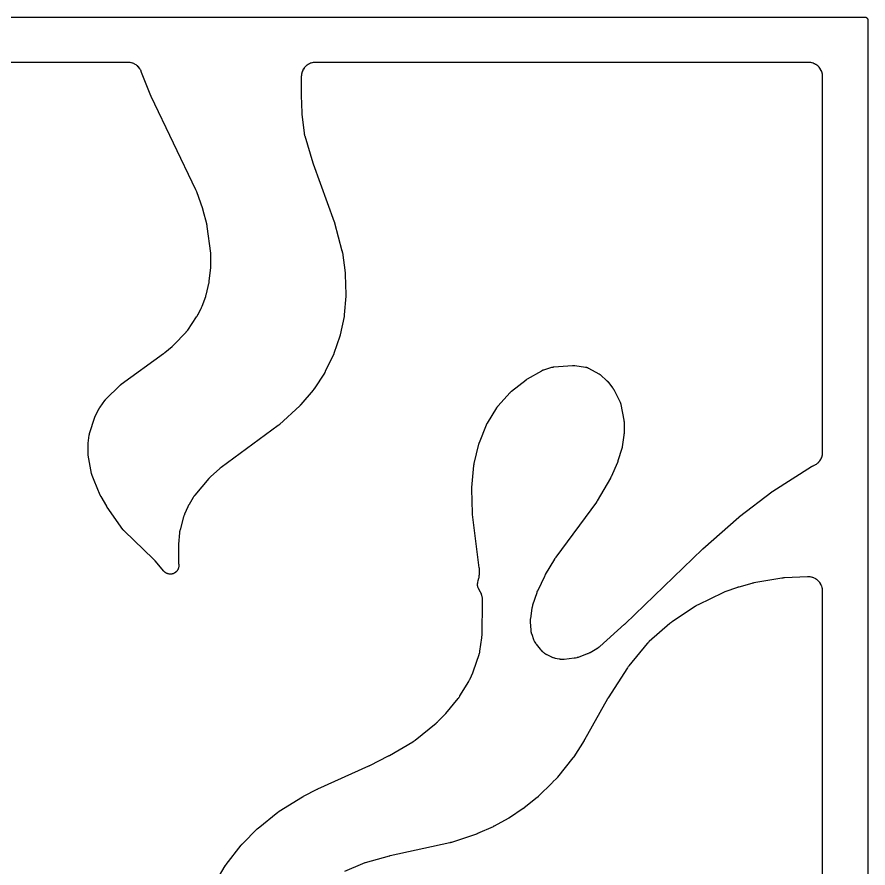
# Model space of a CAD drawing. Header units: millimetres. Extents: x 0 to 300, y 0 to 300.
# Drawn here: x 150 to 300, y 150 to 300.1 of the extents above; entities that cross this region are included whole.
import ezdxf

# ---------------------------------------------------------------- set-up
doc = ezdxf.new("R2010")
doc.units = ezdxf.units.MM
doc.layers.add('CUT', color=7, linetype='CONTINUOUS')

msp = doc.modelspace()

# ---------------------------------------------------------------- linework, layer by layer
at = {"layer": 'CUT'}
for points in [[(2.5557, 300.0625), (153.037, 300.0625), (167.6076, 300.0625), (298.4995, 300.0625), (298.5289, 300.0625), (299.4142, 300.0625), (299.4877, 300.0589), (299.5458, 300.0503), (299.6029, 300.036), (299.6583, 300.0162), (299.7114, 299.991), (299.7619, 299.9608), (299.8091, 299.9257), (299.8527, 299.8863), (299.8922, 299.8427), (299.9272, 299.7954), (299.9574, 299.745), (299.9826, 299.6918), (300.0024, 299.6365), (300.0167, 299.5794), (300.0253, 299.5212), (300.0289, 299.4478), (300.0289, 298.5625), (300.0289, 1.4375)], [(185.0721, 147.6507), (186.6979, 150.3623), (186.7049, 150.3737), (186.7213, 150.4002), (186.7285, 150.4116), (186.7372, 150.4251), (186.7444, 150.4363), (186.7616, 150.4622), (186.769, 150.4732), (186.7776, 150.4859), (186.7852, 150.4968), (186.8032, 150.5222), (186.8109, 150.5331), (186.8205, 150.5462), (186.8284, 150.5569), (186.8471, 150.5818), (186.8552, 150.5924), (189.5183, 154.0332), (189.5271, 154.0444), (189.5479, 154.0704), (189.5568, 154.0814), (189.5679, 154.0948), (189.5771, 154.1057), (189.5986, 154.131), (189.6079, 154.1418), (189.6187, 154.154), (189.6282, 154.1646), (189.6506, 154.1892), (189.6602, 154.1997), (189.6721, 154.2124), (189.6819, 154.2227), (189.7051, 154.2465), (189.715, 154.2567), (192.3349, 156.8773), (192.3435, 156.8859), (192.3638, 156.9056), (192.3726, 156.914), (192.3833, 156.9242), (192.3922, 156.9325), (192.413, 156.9517), (192.422, 156.9598), (192.4323, 156.9692), (192.4414, 156.9772), (192.4627, 156.9958), (192.4719, 157.0038), (192.4832, 157.0134), (192.4925, 157.0211), (192.5143, 157.0392), (192.5237, 157.0469), (195.978, 159.8272), (195.989, 159.8359), (196.0147, 159.8559), (196.0257, 159.8644), (196.0393, 159.8747), (196.0505, 159.883), (196.0768, 159.9022), (196.0882, 159.9104), (196.1013, 159.9196), (196.1127, 159.9276), (196.1396, 159.946), (196.1512, 159.9538), (196.1654, 159.9632), (196.1771, 159.9708), (196.2045, 159.9883), (196.2163, 159.9958), (200.3486, 162.5499), (200.3543, 162.5534), (200.3675, 162.5615), (200.3732, 162.5649), (200.3869, 162.5731), (200.3939, 162.5772), (200.4104, 162.5869), (200.4175, 162.591), (200.4256, 162.5957), (200.4328, 162.5997), (200.4494, 162.6091), (200.4566, 162.613), (200.4603, 162.6151), (200.4688, 162.6197), (200.4887, 162.6303), (200.4973, 162.6349), (202.9218, 163.9001), (202.9264, 163.9025), (202.9373, 163.9081), (202.9419, 163.9104), (202.9529, 163.916), (202.9586, 163.9189), (202.9719, 163.9255), (202.9776, 163.9283), (202.9842, 163.9316), (202.99, 163.9343), (203.0034, 163.9408), (203.0085, 163.9432), (203.0194, 163.9483), (203.035, 163.9555), (203.0419, 163.9587), (212.0376, 168.0206), (212.0435, 168.0233), (212.0844, 168.0423), (212.0907, 168.0453), (212.1415, 168.0696), (212.1476, 168.0726), (212.1875, 168.0923), (212.1941, 168.0955), (215.4632, 169.7565), (215.4701, 169.76), (215.5175, 169.7849), (215.5248, 169.7888), (215.5835, 169.8206), (215.5906, 169.8245), (215.6367, 169.8503), (215.6442, 169.8546), (219.7513, 172.2313), (219.761, 172.2371), (219.8282, 172.2777), (219.8382, 172.2839), (219.8818, 172.3113), (219.9025, 172.325), (220.0299, 172.413), (220.0493, 172.4269), (220.0824, 172.4518), (220.0913, 172.4586), (220.1525, 172.5064), (220.1624, 172.5143), (223.8947, 175.5567), (223.9065, 175.5665), (223.9818, 175.6312), (223.9933, 175.6413), (224.0859, 175.725), (224.0971, 175.7354), (224.1691, 175.8038), (224.18, 175.8145), (225.3611, 176.9967), (225.3713, 177.0072), (225.4366, 177.0758), (225.4465, 177.0865), (225.5264, 177.1746), (225.5361, 177.1856), (225.598, 177.2573), (225.6074, 177.2685), (227.768, 179.8984), (227.7813, 179.9153), (227.866, 180.0263), (227.8788, 180.0436), (227.98, 180.1865), (227.9921, 180.2043), (228.0686, 180.321), (228.0801, 180.3392), (229.6383, 182.9126), (229.6479, 182.9291), (229.7089, 183.0374), (229.718, 183.0542), (229.7901, 183.1925), (229.7987, 183.2096), (229.8526, 183.3216), (229.8606, 183.3389), (230.3463, 184.4355), (230.3516, 184.4477), (230.3846, 184.527), (230.3896, 184.5392), (230.4289, 184.6397), (230.4335, 184.652), (230.4631, 184.7327), (230.4675, 184.7452), (231.4627, 187.662), (231.467, 187.6752), (231.4941, 187.7608), (231.4981, 187.774), (231.5131, 187.8259), (231.5202, 187.8526), (231.5623, 188.0271), (231.5682, 188.0541), (231.5784, 188.1071), (231.5809, 188.1207), (231.5959, 188.2092), (231.598, 188.2229), (231.9381, 190.5587), (231.9406, 190.5777), (231.9546, 190.7014), (231.9564, 190.7204), (231.969, 190.8762), (231.9702, 190.8953), (231.9763, 191.0196), (231.9769, 191.0388), (232.0784, 197.0667), (232.0785, 197.0839), (232.0772, 197.1958), (232.0767, 197.213), (232.074, 197.2801), (232.0716, 197.3144), (232.0498, 197.5369), (232.0454, 197.5711), (232.035, 197.6374), (232.0321, 197.6544), (232.0116, 197.7643), (232.0083, 197.7812), (231.9888, 197.8712), (231.9857, 197.8848), (231.9647, 197.9724), (231.9613, 197.9858), (231.9474, 198.0382), (231.9397, 198.0648), (231.8863, 198.2343), (231.8672, 198.2863), (231.7984, 198.4502), (231.7871, 198.4755), (231.7639, 198.5244), (231.7578, 198.5368), (231.7172, 198.6173), (231.7108, 198.6296), (231.375, 199.2592), (231.3541, 199.3011), (231.3177, 199.3789), (231.2824, 199.4657), (231.262, 199.5246), (231.2359, 199.6146), (231.2217, 199.6753), (231.2052, 199.7675), (231.1974, 199.8294), (231.1905, 199.9228), (231.1892, 199.9852), (231.1921, 200.0788), (231.1973, 200.141), (231.2099, 200.2338), (231.2259, 200.3182), (231.2358, 200.364), (231.3213, 200.7145), (231.419, 201.1153), (231.4226, 201.131), (231.4446, 201.233), (231.4478, 201.2487), (231.4593, 201.3103), (231.4644, 201.342), (231.4919, 201.5487), (231.4953, 201.5807), (231.5002, 201.6431), (231.5012, 201.6591), (231.5066, 201.7633), (231.5073, 201.7794), (231.5237, 202.4335), (231.5239, 202.4442), (231.5244, 202.519), (231.5244, 202.5302), (231.5238, 202.5793), (231.5231, 202.6029), (231.5156, 202.75), (231.514, 202.7727), (231.5105, 202.812), (231.5095, 202.8227), (231.5016, 202.8962), (231.5002, 202.9082), (230.2987, 212.3523), (230.2973, 212.3637), (230.2943, 212.3904), (230.293, 212.4018), (230.2916, 212.4157), (230.2905, 212.4272), (230.2882, 212.4539), (230.2872, 212.4653), (230.2862, 212.4786), (230.2854, 212.49), (230.2837, 212.5168), (230.2831, 212.5283), (230.2824, 212.5423), (230.2819, 212.5538), (230.2809, 212.5806), (230.2805, 212.5921), (230.1774, 216.8231), (230.1771, 216.8362), (230.1768, 216.867), (230.1768, 216.8802), (230.1769, 216.8962), (230.177, 216.9094), (230.1776, 216.9402), (230.178, 216.9533), (230.1785, 216.9685), (230.1791, 216.9816), (230.1806, 217.0123), (230.1813, 217.0255), (230.1823, 217.0416), (230.1832, 217.0547), (230.1856, 217.0854), (230.1868, 217.0985), (230.5501, 221.0043), (230.5518, 221.0204), (230.5559, 221.0578), (230.5578, 221.0739), (230.5604, 221.0934), (230.5626, 221.1094), (230.5681, 221.1467), (230.5706, 221.1627), (230.5736, 221.1809), (230.5764, 221.1968), (230.5833, 221.2339), (230.5863, 221.2498), (230.5903, 221.2691), (230.5936, 221.2849), (230.6018, 221.3217), (230.6054, 221.3374), (231.4223, 224.7284), (231.4262, 224.7444), (231.4359, 224.7814), (231.4402, 224.7972), (231.4455, 224.8165), (231.4501, 224.8323), (231.4611, 224.8689), (231.4659, 224.8846), (231.4717, 224.9025), (231.4768, 224.9181), (231.4891, 224.9543), (231.4945, 224.9698), (231.5013, 224.9886), (231.507, 225.004), (231.5206, 225.0398), (231.5266, 225.055), (232.7777, 228.1674), (232.7812, 228.1761), (232.7868, 228.1896), (232.7964, 228.2118), (232.8096, 228.2414), (232.8217, 228.2674), (232.8316, 228.288), (232.8374, 228.2997), (232.8396, 228.304), (232.8527, 228.3291), (232.8827, 228.3843), (232.9013, 228.417), (232.9079, 228.4279), (232.9128, 228.436), (234.5867, 231.1684), (234.5921, 231.177), (234.6004, 231.1903), (234.6145, 231.212), (234.6338, 231.2408), (234.6514, 231.2662), (234.6657, 231.286), (234.6739, 231.2973), (234.677, 231.3015), (234.6955, 231.3255), (234.7375, 231.3782), (234.7634, 231.4092), (234.7724, 231.4195), (234.7791, 231.427), (236.9503, 233.8569), (236.9569, 233.8642), (236.9672, 233.8755), (236.9844, 233.8938), (237.0079, 233.9181), (237.0291, 233.9394), (237.0462, 233.9559), (237.0561, 233.9653), (237.0598, 233.9688), (237.0816, 233.9886), (237.1308, 234.0319), (237.1609, 234.0573), (237.1713, 234.0656), (237.179, 234.0717), (239.7681, 236.1094), (239.7734, 236.1136), (239.7859, 236.1233), (239.7882, 236.1251), (239.8129, 236.1434), (239.8629, 236.1792), (239.8802, 236.1913), (239.9048, 236.2072), (239.9709, 236.2482), (239.9996, 236.2653), (242.5001, 237.6918), (242.5106, 237.6977), (242.5249, 237.7056), (242.5678, 237.7279), (242.6402, 237.7629), (242.6725, 237.7778), (242.7054, 237.7913), (242.7804, 237.8205), (242.8258, 237.8368), (242.8413, 237.8419), (242.8528, 237.8456), (244.2686, 238.2894), (244.2806, 238.2931), (244.2967, 238.2979), (244.3451, 238.3108), (244.4262, 238.3302), (244.4622, 238.338), (244.4985, 238.3443), (244.581, 238.3569), (244.6307, 238.363), (244.6475, 238.3646), (244.6599, 238.3657), (247.9032, 238.6303), (247.9161, 238.6313), (247.9336, 238.6324), (247.9853, 238.6344), (248.0717, 238.6352), (248.1099, 238.6348), (248.148, 238.6326), (248.2341, 238.626), (248.2856, 238.6205), (248.3029, 238.6182), (248.3158, 238.6164), (250.2107, 238.3321), (250.2499, 238.3253), (250.3215, 238.3113), (250.3989, 238.2926), (250.4499, 238.2779), (250.5253, 238.2524), (250.5748, 238.2332), (250.6477, 238.2011), (250.7131, 238.1688), (250.7484, 238.1504), (252.5986, 237.1324), (252.6104, 237.1258), (252.6261, 237.1169), (252.672, 237.0889), (252.747, 237.04), (252.7797, 237.0176), (252.8113, 236.9938), (252.8817, 236.9384), (252.9229, 236.9039), (252.9365, 236.8918), (252.9464, 236.8828), (253.9344, 235.9773), (253.9412, 235.9711), (253.9516, 235.9613), (253.9686, 235.9449), (253.9912, 235.9227), (254.0109, 235.9026), (254.0263, 235.8864), (254.0351, 235.8771), (254.0383, 235.8736), (254.0568, 235.8531), (254.0971, 235.8067), (254.1208, 235.7784), (254.1286, 235.7687), (254.1343, 235.7614), (255.0029, 234.6539), (255.0097, 234.6451), (255.0188, 234.6332), (255.0449, 234.5973), (255.0869, 234.5363), (255.105, 234.509), (255.1221, 234.481), (255.1595, 234.4171), (255.1809, 234.3782), (255.1879, 234.3649), (255.1929, 234.355), (256.3139, 232.1354), (256.3186, 232.126), (256.3257, 232.1114), (256.3372, 232.0872), (256.3521, 232.0544), (256.3648, 232.0251), (256.3665, 232.0209), (256.3862, 231.9684), (256.4109, 231.8959), (256.4315, 231.8262), (256.4441, 231.7765), (256.4536, 231.735), (256.4563, 231.7214), (256.4583, 231.7112), (256.9793, 228.9816), (256.9812, 228.9712), (256.9841, 228.955), (256.9885, 228.9282), (256.9938, 228.8921), (256.998, 228.86), (257.0008, 228.8345), (257.0023, 228.8199), (257.0028, 228.8144), (257.0053, 228.7827), (257.0094, 228.7121), (257.0109, 228.6697), (257.0111, 228.6553), (257.0112, 228.6447), (257.0112, 226.6521), (257.0111, 226.6366), (257.0104, 226.6003), (257.01, 226.5847), (257.0094, 226.5658), (257.0087, 226.5503), (257.0068, 226.514), (257.0059, 226.4985), (257.0047, 226.4807), (257.0034, 226.4652), (257.0003, 226.4291), (256.9988, 226.4136), (256.9969, 226.3948), (256.9951, 226.3793), (256.9908, 226.3433), (256.9888, 226.3279), (256.6986, 224.242), (256.6973, 224.2327), (256.6951, 224.2183), (256.6912, 224.1945), (256.6856, 224.1626), (256.6801, 224.1345), (256.6754, 224.1122), (256.6727, 224.0994), (256.6716, 224.0947), (256.665, 224.0673), (256.6492, 224.0065), (256.6391, 223.9703), (256.6354, 223.9581), (256.6326, 223.9491), (255.9471, 221.775), (255.9433, 221.7633), (255.9342, 221.7358), (255.9303, 221.7241), (255.9253, 221.7098), (255.9212, 221.6981), (255.9114, 221.6709), (255.9071, 221.6593), (255.9021, 221.646), (255.8976, 221.6344), (255.887, 221.6075), (255.8824, 221.596), (255.8767, 221.582), (255.872, 221.5706), (255.8607, 221.544), (255.8557, 221.5326), (254.7282, 218.9772), (254.7231, 218.9658), (254.7109, 218.9392), (254.7056, 218.9279), (254.6991, 218.9141), (254.6936, 218.9028), (254.6807, 218.8766), (254.6751, 218.8654), (254.6686, 218.8526), (254.6628, 218.8415), (254.6492, 218.8156), (254.6433, 218.8046), (254.636, 218.7912), (254.6299, 218.7802), (254.6156, 218.7548), (254.6094, 218.7439), (252.2763, 214.7329), (252.2702, 214.7224), (252.2556, 214.6982), (252.2494, 214.6879), (252.2416, 214.6753), (252.2351, 214.665), (252.22, 214.6412), (252.2134, 214.6311), (252.2058, 214.6194), (252.1991, 214.6093), (252.1832, 214.5859), (252.1764, 214.5759), (252.168, 214.5638), (252.161, 214.5539), (252.1445, 214.5309), (252.1374, 214.5211), (244.9758, 204.7898), (244.9673, 204.7778), (244.9125, 204.6995), (244.9043, 204.6874), (244.838, 204.5874), (244.83, 204.575), (244.7792, 204.4942), (244.7715, 204.4816), (243.1377, 201.7338), (243.1308, 201.7219), (243.0868, 201.6439), (243.0802, 201.6318), (243.0272, 201.5326), (243.0209, 201.5204), (242.9805, 201.4404), (242.9744, 201.428), (241.788, 198.9375), (241.7803, 198.9205), (241.7314, 198.809), (241.7241, 198.7917), (241.6671, 198.6499), (241.6604, 198.6324), (241.6186, 198.5181), (241.6124, 198.5004), (240.9032, 196.3576), (240.8993, 196.3456), (240.8751, 196.2669), (240.8715, 196.2548), (240.858, 196.2072), (240.8515, 196.1827), (240.8132, 196.0227), (240.8078, 195.998), (240.7983, 195.9494), (240.796, 195.937), (240.7819, 195.8559), (240.7799, 195.8434), (240.5007, 194.0064), (240.4985, 193.9902), (240.4854, 193.8847), (240.4836, 193.8685), (240.4774, 193.805), (240.4752, 193.7724), (240.4663, 193.5602), (240.4658, 193.5275), (240.4666, 193.4637), (240.4671, 193.4473), (240.4713, 193.3412), (240.4722, 193.3248), (240.5608, 192.0079), (240.5619, 191.9939), (240.5702, 191.9031), (240.5716, 191.8891), (240.5778, 191.8346), (240.5817, 191.8068), (240.6105, 191.6292), (240.622, 191.5743), (240.6673, 191.4001), (240.675, 191.3731), (240.6913, 191.3208), (240.6956, 191.3074), (240.7247, 191.2209), (240.7293, 191.2077), (241.0604, 190.2949), (241.0662, 190.2796), (241.1052, 190.1806), (241.1114, 190.1654), (241.1365, 190.1066), (241.1501, 190.0768), (241.2427, 189.8886), (241.2747, 189.8315), (241.3873, 189.6545), (241.4056, 189.6273), (241.4428, 189.5754), (241.4525, 189.5622), (241.5167, 189.4774), (241.5268, 189.4644), (242.2393, 188.5751), (242.2495, 188.5627), (242.3168, 188.4831), (242.3274, 188.471), (242.3691, 188.4243), (242.3911, 188.4009), (242.5381, 188.253), (242.5614, 188.2309), (242.6078, 188.1889), (242.6199, 188.1783), (242.6991, 188.1105), (242.7115, 188.1002), (242.8129, 188.0179), (242.8255, 188.008), (242.9081, 187.9446), (242.9209, 187.935), (242.9715, 187.8983), (242.9979, 187.8802), (243.1726, 187.7671), (243.1999, 187.7504), (243.2542, 187.7193), (243.2681, 187.7115), (243.3598, 187.6621), (243.374, 187.6547), (244.1093, 187.2833), (244.1216, 187.2773), (244.202, 187.2389), (244.2145, 187.2331), (244.2634, 187.2112), (244.2887, 187.2005), (244.4522, 187.1359), (244.5041, 187.1181), (244.6729, 187.0687), (244.6994, 187.0616), (244.7514, 187.0489), (244.7648, 187.0458), (244.8519, 187.0267), (244.8653, 187.0239), (245.5975, 186.8805), (245.6123, 186.8778), (245.7086, 186.8615), (245.7234, 186.8591), (245.7815, 186.8508), (245.8114, 186.8472), (246.0031, 186.8293), (246.0631, 186.8267), (246.2557, 186.8281), (246.2858, 186.829), (246.3443, 186.8324), (246.3593, 186.8334), (246.4567, 186.8415), (246.4716, 186.8429), (248.2269, 187.0318), (248.2451, 187.0341), (248.3625, 187.0503), (248.3806, 187.0531), (248.4507, 187.065), (248.4865, 187.0722), (248.7172, 187.126), (248.7525, 187.1353), (248.8207, 187.1556), (248.8381, 187.1611), (248.9506, 187.1984), (248.9679, 187.2044), (250.5843, 187.7955), (250.5964, 187.8), (250.6745, 187.8305), (250.6864, 187.8353), (250.7329, 187.8546), (250.7565, 187.865), (250.9083, 187.9358), (250.9315, 187.9472), (250.9762, 187.9705), (250.9875, 187.9765), (251.061, 188.0168), (251.0723, 188.0231), (252.2054, 188.6756), (252.2189, 188.6836), (252.306, 188.7368), (252.3193, 188.7452), (252.3708, 188.7785), (252.3967, 188.7963), (252.5619, 188.916), (252.5869, 188.9351), (252.6345, 188.9737), (252.6466, 188.9837), (252.7243, 189.0499), (252.7362, 189.0603), (257.1127, 192.9919), (257.1163, 192.9952), (257.1417, 193.0184), (257.1456, 193.0219), (257.177, 193.0511), (257.1808, 193.0547), (257.2054, 193.0779), (257.2094, 193.0818), (270.8259, 206.2031), (270.8365, 206.2132), (270.8475, 206.2237), (270.8513, 206.2272), (270.8603, 206.2356), (270.8642, 206.2393), (270.8688, 206.2435), (270.8727, 206.2471), (270.8819, 206.2555), (270.8854, 206.2586), (270.8929, 206.2653), (270.9036, 206.2749), (270.9084, 206.2791), (277.2841, 211.8651), (277.2885, 211.8689), (277.2986, 211.8777), (277.303, 211.8815), (277.3135, 211.8905), (277.3189, 211.895), (277.3316, 211.9057), (277.337, 211.9102), (277.3433, 211.9154), (277.3488, 211.9199), (277.3617, 211.9304), (277.3672, 211.9349), (277.37, 211.9371), (277.3766, 211.9423), (277.3921, 211.9545), (277.3987, 211.9596), (283.051, 216.3139), (283.0592, 216.3201), (283.0783, 216.3345), (283.0865, 216.3406), (283.0966, 216.348), (283.1048, 216.354), (283.1242, 216.3679), (283.1326, 216.3738), (283.1422, 216.3805), (283.1506, 216.3864), (283.1704, 216.3998), (283.1788, 216.4056), (283.1892, 216.4125), (283.1978, 216.4181), (283.2178, 216.4311), (283.2264, 216.4367), (290.0751, 220.7823), (290.0844, 220.7881), (290.0988, 220.797), (290.1228, 220.8113), (290.1554, 220.8301), (290.1846, 220.8462), (290.1888, 220.8484), (290.2414, 220.8739), (290.3286, 220.9129), (290.3692, 220.9299), (290.3764, 220.9327), (290.3904, 220.9383), (290.4802, 220.9759), (290.494, 220.9818), (290.5474, 221.0058), (290.5744, 221.0187), (290.7457, 221.1059), (290.7976, 221.1358), (290.9571, 221.2382), (291.0059, 221.2731), (291.1543, 221.391), (291.1993, 221.4306), (291.3352, 221.5627), (291.3761, 221.6065), (291.4982, 221.7515), (291.5344, 221.7993), (291.6414, 221.9557), (291.6727, 222.0068), (291.7636, 222.1732), (291.7896, 222.2272), (291.8634, 222.4018), (291.884, 222.4581), (291.94, 222.6391), (291.9548, 222.6972), (291.9924, 222.883), (292.0014, 222.9423), (292.0206, 223.1335), (292.0228, 223.1634), (292.0257, 223.2218), (292.0263, 223.2368), (292.0287, 223.3342), (292.0289, 223.3492), (292.0289, 261.5522), (292.0289, 289.499), (292.0287, 289.5137), (292.0264, 289.6094), (292.0259, 289.6241), (292.023, 289.6816), (292.0209, 289.7109), (292.0024, 289.8987), (291.9937, 289.957), (291.9574, 290.1396), (291.9431, 290.1967), (291.8891, 290.3748), (291.8692, 290.4303), (291.798, 290.6022), (291.7728, 290.6555), (291.6851, 290.8196), (291.6548, 290.8701), (291.5514, 291.0249), (291.5163, 291.0722), (291.3982, 291.2161), (291.3587, 291.2597), (291.227, 291.3914), (291.1834, 291.4309), (291.0395, 291.549), (290.9922, 291.5841), (290.8374, 291.6875), (290.7869, 291.7178), (290.6228, 291.8055), (290.5695, 291.8307), (290.3976, 291.9019), (290.3421, 291.9217), (290.164, 291.9758), (290.1069, 291.9901), (289.9243, 292.0264), (289.8661, 292.035), (289.6782, 292.0535), (289.6489, 292.0557), (289.5914, 292.0585), (289.5767, 292.0591), (289.4811, 292.0614), (289.4663, 292.0616), (261.9786, 292.0616), (202.6706, 292.0616), (202.6561, 292.0614), (202.5612, 292.0591), (202.5466, 292.0586), (202.4897, 292.0558), (202.4606, 292.0537), (202.2744, 292.0355), (202.2167, 292.027), (202.0357, 291.9913), (201.979, 291.9773), (201.8023, 291.9242), (201.7473, 291.9047), (201.5766, 291.8347), (201.5238, 291.8099), (201.3607, 291.7237), (201.3105, 291.6939), (201.1565, 291.5922), (201.1095, 291.5577), (200.9661, 291.4415), (200.9226, 291.4026), (200.7913, 291.2731), (200.7518, 291.2301), (200.6336, 291.0884), (200.5984, 291.0419), (200.4946, 290.8893), (200.4641, 290.8396), (200.3756, 290.6777), (200.3501, 290.6252), (200.2777, 290.4555), (200.2575, 290.4007), (200.2019, 290.2248), (200.1871, 290.1684), (200.1489, 289.9879), (200.1396, 289.9302), (200.1188, 289.7443), (200.1163, 289.7153), (200.1127, 289.6584), (200.112, 289.6438), (200.1084, 289.549), (200.108, 289.5344), (200.0647, 286.4293), (200.0646, 286.4214), (200.0646, 286.3664), (200.0646, 286.358), (200.0655, 286.2894), (200.0657, 286.2811), (200.0672, 286.227), (200.0675, 286.2181), (200.1959, 283.1624), (200.1965, 283.1514), (200.2012, 283.0744), (200.202, 283.0626), (200.2097, 282.9669), (200.2108, 282.9552), (200.2183, 282.8797), (200.2197, 282.8673), (200.613, 279.6178), (200.6147, 279.6051), (200.6265, 279.5226), (200.6284, 279.5099), (200.6366, 279.4605), (200.6413, 279.4352), (200.6753, 279.2721), (200.6811, 279.2471), (200.6935, 279.1986), (200.6968, 279.1862), (200.719, 279.1058), (200.7226, 279.0935), (202.1424, 274.3615), (202.1447, 274.354), (202.1611, 274.3019), (202.1636, 274.2939), (202.1849, 274.2293), (202.1876, 274.2215), (202.2051, 274.1707), (202.2081, 274.1624), (205.9062, 263.9378), (205.9094, 263.9288), (205.9167, 263.9078), (205.9198, 263.8988), (205.9236, 263.8877), (205.9266, 263.8787), (205.9335, 263.8575), (205.9364, 263.8485), (205.9397, 263.838), (205.9425, 263.8289), (205.9489, 263.8076), (205.9516, 263.7984), (205.9549, 263.7872), (205.9575, 263.7781), (205.9635, 263.7566), (205.966, 263.7474), (207.2849, 258.8353), (207.2885, 258.8212), (207.2968, 258.7883), (207.3002, 258.7742), (207.3043, 258.7569), (207.3075, 258.7427), (207.3147, 258.7096), (207.3177, 258.6953), (207.3209, 258.679), (207.3237, 258.6647), (207.3298, 258.6313), (207.3323, 258.617), (207.3352, 258.5995), (207.3375, 258.5851), (207.3425, 258.5516), (207.3446, 258.5372), (207.8279, 254.925), (207.8294, 254.9134), (207.8326, 254.8863), (207.834, 254.8747), (207.8355, 254.8605), (207.8367, 254.8489), (207.8392, 254.8218), (207.8403, 254.8101), (207.8413, 254.7968), (207.8422, 254.7851), (207.8441, 254.7579), (207.8448, 254.7463), (207.8456, 254.732), (207.8461, 254.7204), (207.8473, 254.6931), (207.8477, 254.6815), (207.952, 251.1087), (207.9522, 251.0969), (207.9527, 251.0694), (207.9528, 251.0576), (207.9528, 251.0432), (207.9528, 251.0314), (207.9525, 251.0039), (207.9523, 250.9921), (207.952, 250.9786), (207.9517, 250.9668), (207.9507, 250.9393), (207.9502, 250.9275), (207.9494, 250.9132), (207.9488, 250.9014), (207.9471, 250.8739), (207.9463, 250.8622), (207.6952, 247.5481), (207.6939, 247.533), (207.6907, 247.4979), (207.6891, 247.4828), (207.6871, 247.4645), (207.6854, 247.4494), (207.6809, 247.4144), (207.6789, 247.3994), (207.6764, 247.3822), (207.6741, 247.3673), (207.6685, 247.3324), (207.666, 247.3175), (207.6627, 247.2993), (207.66, 247.2845), (207.6532, 247.2498), (207.6501, 247.235), (206.9701, 244.0466), (206.9673, 244.0338), (206.9605, 244.0042), (206.9575, 243.9915), (206.9537, 243.9761), (206.9506, 243.9634), (206.9429, 243.934), (206.9396, 243.9214), (206.9356, 243.9069), (206.9321, 243.8944), (206.9236, 243.8652), (206.9199, 243.8527), (206.9152, 243.8375), (206.9113, 243.8251), (206.902, 243.7961), (206.8979, 243.7837), (205.8621, 240.7198), (205.8574, 240.7064), (205.8463, 240.6751), (205.8414, 240.6618), (205.8354, 240.6455), (205.8303, 240.6323), (205.8182, 240.6014), (205.8129, 240.5882), (205.8067, 240.5731), (205.8012, 240.56), (205.7882, 240.5295), (205.7825, 240.5165), (205.7754, 240.5007), (205.7695, 240.4878), (205.7555, 240.4577), (205.7494, 240.4449), (204.3405, 237.5454), (204.334, 237.5324), (204.3187, 237.5022), (204.312, 237.4893), (204.3038, 237.4736), (204.2969, 237.4608), (204.2806, 237.4311), (204.2736, 237.4184), (204.2653, 237.4039), (204.2581, 237.3913), (204.2408, 237.3621), (204.2333, 237.3497), (204.2241, 237.3346), (204.2164, 237.3223), (204.1983, 237.2936), (204.1904, 237.2814), (202.3693, 234.5107), (202.3619, 234.4995), (202.3443, 234.4737), (202.3367, 234.4626), (202.3274, 234.4493), (202.3196, 234.4383), (202.3013, 234.413), (202.2934, 234.4022), (202.2842, 234.3899), (202.2761, 234.3792), (202.257, 234.3545), (202.2488, 234.3439), (202.2386, 234.3311), (202.2302, 234.3207), (202.2104, 234.2965), (202.2019, 234.2862), (200.036, 231.7173), (200.027, 231.7069), (200.0059, 231.6826), (199.9968, 231.6723), (199.9855, 231.6597), (199.9763, 231.6496), (199.9544, 231.6259), (199.945, 231.6159), (199.9341, 231.6044), (199.9245, 231.5945), (199.9019, 231.5716), (199.8922, 231.5618), (199.8802, 231.55), (199.8703, 231.5404), (199.8471, 231.5182), (199.837, 231.5088), (196.2486, 228.1808), (196.2389, 228.172), (196.2163, 228.1516), (196.2066, 228.143), (196.1946, 228.1325), (196.1848, 228.124), (196.1616, 228.1043), (196.1516, 228.096), (196.1401, 228.0864), (196.1299, 228.0782), (196.1062, 228.0592), (196.096, 228.0511), (196.0834, 228.0414), (196.0731, 228.0334), (196.0488, 228.0151), (196.0383, 228.0074), (185.9605, 220.6299), (185.9487, 220.621), (185.8728, 220.5626), (185.8613, 220.5534), (185.7678, 220.4776), (185.7564, 220.4682), (185.6835, 220.4061), (185.6724, 220.3964), (184.1727, 219.0536), (184.157, 219.0391), (184.0567, 218.9427), (184.0416, 218.9275), (183.9202, 218.8022), (183.9056, 218.7866), (183.8125, 218.6832), (183.7984, 218.6671), (181.3486, 215.7458), (181.3415, 215.7372), (181.2928, 215.6769), (181.2856, 215.6678), (181.2544, 215.6277), (181.2398, 215.608), (181.1512, 215.4837), (181.1379, 215.4642), (181.1155, 215.43), (181.1095, 215.4207), (181.0687, 215.3558), (181.0622, 215.3452), (180.3206, 214.1102), (180.3115, 214.0945), (180.2539, 213.9916), (180.2453, 213.9757), (180.1769, 213.8444), (180.1688, 213.8282), (180.1175, 213.7221), (180.1099, 213.7056), (179.5183, 212.3799), (179.5141, 212.3701), (179.4847, 212.301), (179.4804, 212.2907), (179.462, 212.2451), (179.4536, 212.2229), (179.4038, 212.0838), (179.3966, 212.0622), (179.3847, 212.0245), (179.3815, 212.0142), (179.3605, 211.9431), (179.3572, 211.9315), (178.7296, 209.6431), (178.7262, 209.6303), (178.7053, 209.547), (178.7022, 209.5341), (178.6908, 209.4838), (178.6855, 209.4579), (178.6548, 209.289), (178.6507, 209.2629), (178.6437, 209.2117), (178.6421, 209.1986), (178.6324, 209.1132), (178.631, 209.1001), (178.4468, 207.0906), (178.4457, 207.077), (178.4396, 206.9883), (178.4388, 206.9747), (178.4337, 206.8632), (178.4332, 206.8495), (178.4312, 206.7606), (178.431, 206.747), (178.4304, 204.3046), (178.4307, 204.287), (178.434, 204.1728), (178.4348, 204.1552), (178.4431, 204.0121), (178.4444, 203.9946), (178.4544, 203.8808), (178.4562, 203.8633), (178.4622, 203.8122), (178.4689, 203.7549), (178.4733, 203.7177), (178.498, 203.5074), (178.5021, 203.4633), (178.5076, 203.3824), (178.5092, 203.2939), (178.5074, 203.235), (178.5004, 203.1467), (178.4928, 203.0882), (178.4771, 203.0011), (178.4638, 202.9437), (178.4396, 202.8585), (178.4207, 202.8027), (178.3882, 202.7203), (178.364, 202.6666), (178.3236, 202.5878), (178.2941, 202.5367), (178.2462, 202.4623), (178.2119, 202.4143), (178.1569, 202.345), (178.118, 202.3006), (178.0564, 202.237), (178.0134, 202.1967), (177.9459, 202.1394), (177.8991, 202.1036), (177.8263, 202.0532), (177.7762, 202.0221), (177.6988, 201.9792), (177.6459, 201.9531), (177.5646, 201.918), (177.5094, 201.8973), (177.4251, 201.8703), (177.3681, 201.8551), (177.2815, 201.8366), (177.2234, 201.8271), (177.1354, 201.8171), (177.0766, 201.8134), (176.988, 201.8121), (176.9291, 201.8142), (176.8409, 201.8216), (176.7825, 201.8294), (176.6954, 201.8455), (176.638, 201.8591), (176.5529, 201.8836), (176.4972, 201.9027), (176.4149, 201.9355), (176.3613, 201.96), (176.2827, 202.0007), (176.2318, 202.0304), (176.1575, 202.0786), (176.1097, 202.1132), (176.0406, 202.1685), (175.9964, 202.2075), (175.9331, 202.2694), (175.8779, 202.3288), (175.8485, 202.362), (174.3143, 204.1866), (174.3038, 204.1987), (174.2347, 204.2766), (174.2239, 204.2884), (174.1346, 204.3838), (174.1235, 204.3953), (174.0504, 204.4693), (174.039, 204.4806), (168.8751, 209.4366), (168.8673, 209.4442), (168.8552, 209.4561), (168.8356, 209.476), (168.8096, 209.5032), (168.787, 209.5277), (168.7695, 209.5475), (168.7596, 209.5589), (168.7559, 209.5631), (168.7351, 209.5884), (168.6897, 209.6453), (168.6633, 209.6801), (168.6547, 209.6921), (168.6484, 209.701), (165.9024, 213.6148), (165.8969, 213.6228), (165.884, 213.6415), (165.8785, 213.6496), (165.8719, 213.6595), (165.8666, 213.6676), (165.8541, 213.6866), (165.8488, 213.6948), (165.8428, 213.7043), (165.8376, 213.7125), (165.8255, 213.7318), (165.8204, 213.7401), (165.8142, 213.7502), (165.8092, 213.7586), (165.7976, 213.7781), (165.7927, 213.7865), (164.8031, 215.4943), (164.7958, 215.5071), (164.779, 215.5371), (164.772, 215.55), (164.7635, 215.5658), (164.7566, 215.5788), (164.7409, 215.6094), (164.7343, 215.6225), (164.7268, 215.6376), (164.7203, 215.6509), (164.7056, 215.6819), (164.6994, 215.6952), (164.692, 215.7116), (164.686, 215.725), (164.6723, 215.7565), (164.6665, 215.7701), (163.5949, 218.345), (163.2452, 219.1854), (163.2406, 219.1965), (163.2346, 219.2115), (163.218, 219.2565), (163.1923, 219.3322), (163.1815, 219.3659), (163.1722, 219.4), (163.1526, 219.4775), (163.1421, 219.5243), (163.1389, 219.5401), (163.1367, 219.5519), (162.5373, 222.8232), (162.5355, 222.8331), (162.5329, 222.8486), (162.5289, 222.8742), (162.524, 222.9086), (162.5202, 222.9392), (162.5175, 222.9635), (162.5162, 222.9775), (162.5157, 222.9826), (162.5134, 223.0129), (162.5095, 223.0802), (162.5081, 223.1206), (162.5079, 223.1342), (162.5079, 223.1443), (162.5057, 224.5821), (162.5058, 224.5969), (162.5063, 224.6315), (162.5066, 224.6464), (162.5072, 224.6644), (162.5078, 224.6793), (162.5094, 224.7138), (162.5103, 224.7286), (162.5114, 224.7456), (162.5124, 224.7604), (162.5152, 224.7949), (162.5166, 224.8096), (162.5183, 224.8276), (162.5199, 224.8424), (162.5238, 224.8768), (162.5256, 224.8915), (162.7096, 226.2956), (162.711, 226.3057), (162.7132, 226.3214), (162.7173, 226.3472), (162.7232, 226.3818), (162.729, 226.4123), (162.7341, 226.4365), (162.7371, 226.4503), (162.7382, 226.4554), (162.7454, 226.4851), (162.7626, 226.551), (162.7737, 226.5902), (162.7778, 226.6033), (162.7809, 226.6131), (163.7104, 229.4993), (163.7135, 229.5086), (163.7183, 229.5231), (163.7266, 229.5469), (163.7382, 229.5786), (163.749, 229.6066), (163.7579, 229.6287), (163.7631, 229.6413), (163.7651, 229.6459), (163.777, 229.6729), (163.8044, 229.7325), (163.8216, 229.7678), (163.8277, 229.7796), (163.8323, 229.7883), (164.4769, 231.0076), (164.4838, 231.0205), (164.5003, 231.0504), (164.5074, 231.0632), (164.5163, 231.0787), (164.5236, 231.0914), (164.541, 231.1207), (164.5486, 231.1333), (164.5574, 231.1476), (164.5652, 231.16), (164.5835, 231.1888), (164.5915, 231.2011), (164.6014, 231.216), (164.6095, 231.2281), (164.6288, 231.2563), (164.6372, 231.2683), (165.4477, 232.4122), (165.4534, 232.4202), (165.4624, 232.4325), (165.4774, 232.4527), (165.4979, 232.4794), (165.5165, 232.5028), (165.5316, 232.5211), (165.5403, 232.5315), (165.5436, 232.5354), (165.563, 232.5575), (165.6069, 232.606), (165.6339, 232.6344), (165.6432, 232.6439), (165.6501, 232.6508), (168.1323, 235.1067), (168.1372, 235.1116), (168.1488, 235.1229), (168.1509, 235.1249), (168.1738, 235.1463), (168.2204, 235.1884), (168.2366, 235.2026), (168.2598, 235.2216), (168.3223, 235.2707), (168.3494, 235.2912), (175.8383, 240.7353), (175.846, 240.741), (175.8995, 240.7812), (175.9077, 240.7875), (175.9736, 240.8389), (175.9816, 240.8452), (176.033, 240.8866), (176.0413, 240.8935), (177.3279, 241.9699), (177.3398, 241.9802), (177.4167, 242.048), (177.4284, 242.0586), (177.5226, 242.1463), (177.534, 242.1572), (177.6071, 242.2289), (177.6183, 242.2401), (179.7465, 244.44), (179.7555, 244.4495), (179.8135, 244.5121), (179.8223, 244.5218), (179.8563, 244.5602), (179.8733, 244.5802), (179.9807, 244.7127), (179.9968, 244.7334), (180.0273, 244.7746), (180.035, 244.7853), (180.0843, 244.8549), (180.0917, 244.8657), (181.6485, 247.1715), (181.6591, 247.1878), (181.7261, 247.2944), (181.7362, 247.311), (181.816, 247.4474), (181.8255, 247.4643), (181.8856, 247.5751), (181.8945, 247.5923), (182.4476, 248.6959), (182.4547, 248.7104), (182.4992, 248.8055), (182.5058, 248.8202), (182.5584, 248.941), (182.5647, 248.9559), (182.604, 249.0532), (182.6098, 249.0683), (183.2505, 250.7864), (183.2569, 250.8044), (183.2966, 250.9222), (183.3024, 250.9405), (183.3475, 251.0898), (183.3527, 251.1082), (183.3848, 251.2283), (183.3895, 251.2469), (183.8132, 253.0619), (183.8168, 253.0784), (183.8388, 253.1865), (183.842, 253.2032), (183.8658, 253.3395), (183.8685, 253.3563), (183.8843, 253.4654), (183.8865, 253.4823), (184.1151, 255.4398), (184.1167, 255.4556), (184.1259, 255.5583), (184.1272, 255.5742), (184.1353, 255.7034), (184.1361, 255.7192), (184.1399, 255.8223), (184.1403, 255.8382), (184.1616, 257.8841), (184.1614, 257.9046), (184.1583, 258.0378), (184.1574, 258.0583), (184.1478, 258.2251), (184.1462, 258.2456), (184.134, 258.3782), (184.1317, 258.3986), (183.533, 263.1138), (183.5301, 263.1339), (183.5091, 263.264), (183.5055, 263.284), (183.4736, 263.4463), (183.4694, 263.4661), (183.4396, 263.5946), (183.4347, 263.6142), (182.8115, 265.9421), (182.8086, 265.9527), (182.7874, 266.0263), (182.784, 266.0376), (182.7558, 266.1289), (182.7523, 266.1399), (182.7286, 266.2116), (182.7246, 266.2233), (181.6677, 269.2156), (181.6622, 269.2305), (181.6255, 269.3264), (181.6196, 269.341), (181.5704, 269.4602), (181.5641, 269.4747), (181.5224, 269.5685), (181.5158, 269.5829), (173.6646, 286.0483), (173.6621, 286.0535), (173.6565, 286.0655), (173.6541, 286.0706), (173.6484, 286.083), (173.6455, 286.0893), (173.6388, 286.1042), (173.636, 286.1105), (173.6327, 286.1179), (173.6299, 286.1243), (173.6234, 286.1393), (173.6206, 286.1458), (173.6192, 286.149), (173.616, 286.1567), (173.6087, 286.1745), (173.6055, 286.1822), (171.9455, 290.3046), (171.9414, 290.3148), (171.9321, 290.3388), (171.9282, 290.3491), (171.9247, 290.3585), (171.9221, 290.3652), (171.9041, 290.4115), (171.9013, 290.4187), (171.8713, 290.493), (171.8602, 290.5189), (171.7855, 290.6817), (171.7596, 290.7318), (171.669, 290.8885), (171.6381, 290.9365), (171.5333, 291.0834), (171.498, 291.1283), (171.3798, 291.2645), (171.3404, 291.3058), (171.2098, 291.4303), (171.1666, 291.4676), (171.0248, 291.5791), (170.9783, 291.6122), (170.8265, 291.7097), (170.777, 291.7382), (170.6166, 291.8208), (170.5647, 291.8445), (170.3972, 291.9115), (170.3433, 291.9302), (170.1702, 291.981), (170.1147, 291.9944), (169.9375, 292.0285), (169.8811, 292.0367), (169.699, 292.054), (169.6705, 292.0561), (169.6148, 292.0587), (169.6006, 292.0592), (169.5079, 292.0614), (169.4936, 292.0616), (169.4935, 292.0616), (169.4934, 292.0616), (169.489, 292.0616), (169.4861, 292.0616), (169.4796, 292.0616), (105.9795, 292.0616)], [(292.0289, 129.1532), (292.0289, 176.0489), (292.0289, 176.0619), (292.0289, 198.7725), (292.0287, 198.7876), (292.0263, 198.886), (292.0257, 198.9011), (292.0227, 198.9601), (292.0204, 198.9903), (292.0009, 199.1834), (291.9917, 199.2432), (291.9533, 199.4307), (291.9382, 199.4893), (291.8812, 199.672), (291.8602, 199.7288), (291.785, 199.9048), (291.7585, 199.9592), (291.6659, 200.1267), (291.634, 200.1781), (291.5251, 200.3355), (291.4881, 200.3835), (291.3639, 200.529), (291.3223, 200.573), (291.184, 200.7053), (291.1382, 200.7449), (290.9873, 200.8626), (290.9377, 200.8973), (290.7757, 200.9992), (290.7229, 201.0288), (290.5515, 201.1139), (290.496, 201.138), (290.3168, 201.2053), (290.2592, 201.2237), (290.0741, 201.2727), (290.0149, 201.2852), (289.8259, 201.3152), (289.7657, 201.3217), (289.572, 201.3327), (289.5417, 201.3336), (289.4826, 201.334), (289.4675, 201.3339), (289.3691, 201.332), (289.354, 201.3315), (285.3053, 201.1521), (285.2865, 201.151), (285.165, 201.1418), (285.1463, 201.1401), (284.9942, 201.1238), (284.9756, 201.1215), (284.8548, 201.1047), (284.8363, 201.1018), (279.9259, 200.2622), (279.9107, 200.2594), (279.8124, 200.24), (279.7973, 200.2368), (279.6745, 200.2093), (279.6595, 200.2057), (279.5623, 200.1812), (279.5474, 200.1773), (277.283, 199.5452), (277.2736, 199.5425), (277.2082, 199.5232), (277.1982, 199.5201), (277.1172, 199.4945), (277.1074, 199.4913), (277.0438, 199.47), (277.0334, 199.4664), (274.8085, 198.6756), (274.7936, 198.6701), (274.6974, 198.633), (274.6827, 198.6271), (274.5632, 198.5773), (274.5486, 198.571), (274.4545, 198.5289), (274.4401, 198.5222), (270.0783, 196.4296), (270.0593, 196.4201), (269.937, 196.356), (269.9183, 196.3458), (269.7679, 196.26), (269.7496, 196.2491), (269.6321, 196.1765), (269.6142, 196.165), (265.5068, 193.4206), (265.4907, 193.4095), (265.3877, 193.3357), (265.372, 193.3241), (265.2459, 193.2274), (265.2306, 193.2153), (265.1326, 193.135), (265.1177, 193.1224), (261.4708, 189.9301), (261.4618, 189.922), (261.4036, 189.869), (261.3948, 189.8607), (261.3604, 189.8282), (261.3432, 189.8111), (261.2336, 189.6983), (261.2171, 189.6806), (261.1855, 189.6454), (261.1775, 189.6363), (261.1262, 189.5766), (261.1184, 189.5674), (257.8779, 185.6439), (257.8669, 185.6302), (257.7967, 185.5399), (257.7861, 185.5258), (257.7013, 185.41), (257.6912, 185.3956), (257.6264, 185.3014), (257.6166, 185.2868), (254.2181, 180.0196), (254.2136, 180.0125), (254.1826, 179.963), (254.1778, 179.9553), (254.1401, 179.8929), (254.1356, 179.8853), (254.1065, 179.8356), (254.1018, 179.8274), (250.0266, 172.6016), (250.0195, 172.5891), (250.0121, 172.5761), (250.0095, 172.5718), (250.0034, 172.5613), (250.0007, 172.5568), (249.9976, 172.5515), (249.9949, 172.547), (249.9886, 172.5365), (249.9863, 172.5326), (249.9811, 172.5241), (249.9737, 172.5121), (249.9704, 172.5068), (248.1647, 169.6274), (248.158, 169.6169), (248.1422, 169.5924), (248.1354, 169.582), (248.127, 169.5693), (248.12, 169.559), (248.1035, 169.5351), (248.0964, 169.5248), (248.0881, 169.5131), (248.0809, 169.503), (248.0637, 169.4795), (248.0563, 169.4695), (248.0472, 169.4573), (248.0397, 169.4474), (248.0219, 169.4244), (248.0142, 169.4145), (245.3016, 165.9971), (245.2932, 165.9867), (245.2735, 165.9626), (245.2649, 165.9523), (245.2544, 165.9398), (245.2457, 165.9297), (245.2253, 165.9061), (245.2164, 165.8961), (245.2062, 165.8847), (245.1972, 165.8748), (245.1761, 165.8519), (245.1669, 165.8421), (245.1557, 165.8303), (245.1464, 165.8207), (245.1246, 165.7984), (245.1152, 165.789), (244.4878, 165.1668), (244.3819, 165.0619), (241.88, 162.5813), (241.8713, 162.5728), (241.8509, 162.5532), (241.8421, 162.5448), (241.8313, 162.5346), (241.8224, 162.5264), (241.8015, 162.5073), (241.7925, 162.4991), (241.7821, 162.4899), (241.7729, 162.4819), (241.7515, 162.4633), (241.7423, 162.4554), (241.731, 162.4459), (241.7216, 162.4381), (241.6997, 162.4202), (241.6903, 162.4125), (239.4135, 160.5968), (239.4062, 160.5911), (239.3891, 160.5777), (239.3817, 160.572), (239.3727, 160.5651), (239.3653, 160.5595), (239.3479, 160.5465), (239.3404, 160.541), (239.3317, 160.5346), (239.3242, 160.5292), (239.3066, 160.5165), (239.299, 160.5112), (239.2897, 160.5046), (239.282, 160.4993), (239.2641, 160.4871), (239.2564, 160.4819), (236.8441, 158.8649), (236.8355, 158.8593), (236.8156, 158.8462), (236.807, 158.8407), (236.7964, 158.8339), (236.7878, 158.8285), (236.7675, 158.8159), (236.7588, 158.8105), (236.7487, 158.8044), (236.7399, 158.7992), (236.7194, 158.787), (236.7105, 158.7819), (236.6997, 158.7756), (236.6908, 158.7706), (236.67, 158.7589), (236.661, 158.754), (236.5583, 158.6979), (234.1089, 157.3612), (234.1008, 157.3569), (234.0818, 157.3467), (234.0736, 157.3424), (234.0636, 157.3373), (234.0554, 157.333), (234.0362, 157.3233), (234.028, 157.3192), (234.0184, 157.3145), (234.0101, 157.3104), (233.9907, 157.3011), (233.9824, 157.2972), (233.9722, 157.2924), (233.9638, 157.2885), (233.9442, 157.2796), (233.9358, 157.2758), (231.1977, 156.0611), (231.1878, 156.0568), (231.1647, 156.0469), (231.1548, 156.0427), (231.1426, 156.0376), (231.1327, 156.0335), (231.1093, 156.0242), (231.0993, 156.0202), (231.0877, 156.0158), (231.0777, 156.0119), (231.0541, 156.0031), (231.044, 155.9994), (231.0316, 155.9949), (231.0215, 155.9914), (230.9977, 155.9831), (230.9875, 155.9797), (226.567, 154.5061), (226.5556, 154.5024), (226.5289, 154.4939), (226.5175, 154.4903), (226.5035, 154.486), (226.492, 154.4826), (226.4651, 154.4748), (226.4535, 154.4716), (226.4402, 154.4679), (226.4286, 154.4648), (226.4015, 154.4577), (226.3899, 154.4548), (226.3757, 154.4513), (226.364, 154.4485), (226.3367, 154.4421), (226.325, 154.4395), (215.8008, 152.1402), (215.793, 152.1385), (215.7388, 152.1259), (215.7305, 152.1239), (215.6632, 152.1072), (215.655, 152.1051), (215.602, 152.0912), (215.5933, 152.0889), (211.347, 150.9058), (211.3281, 150.9002), (211.2059, 150.8619), (211.1873, 150.8556), (211.0357, 150.8025), (211.0172, 150.7956), (210.8979, 150.7493), (210.8796, 150.7419), (207.7262, 149.3973)]]:
    msp.add_lwpolyline(points, dxfattribs=at)

doc.saveas('drawing.dxf')
